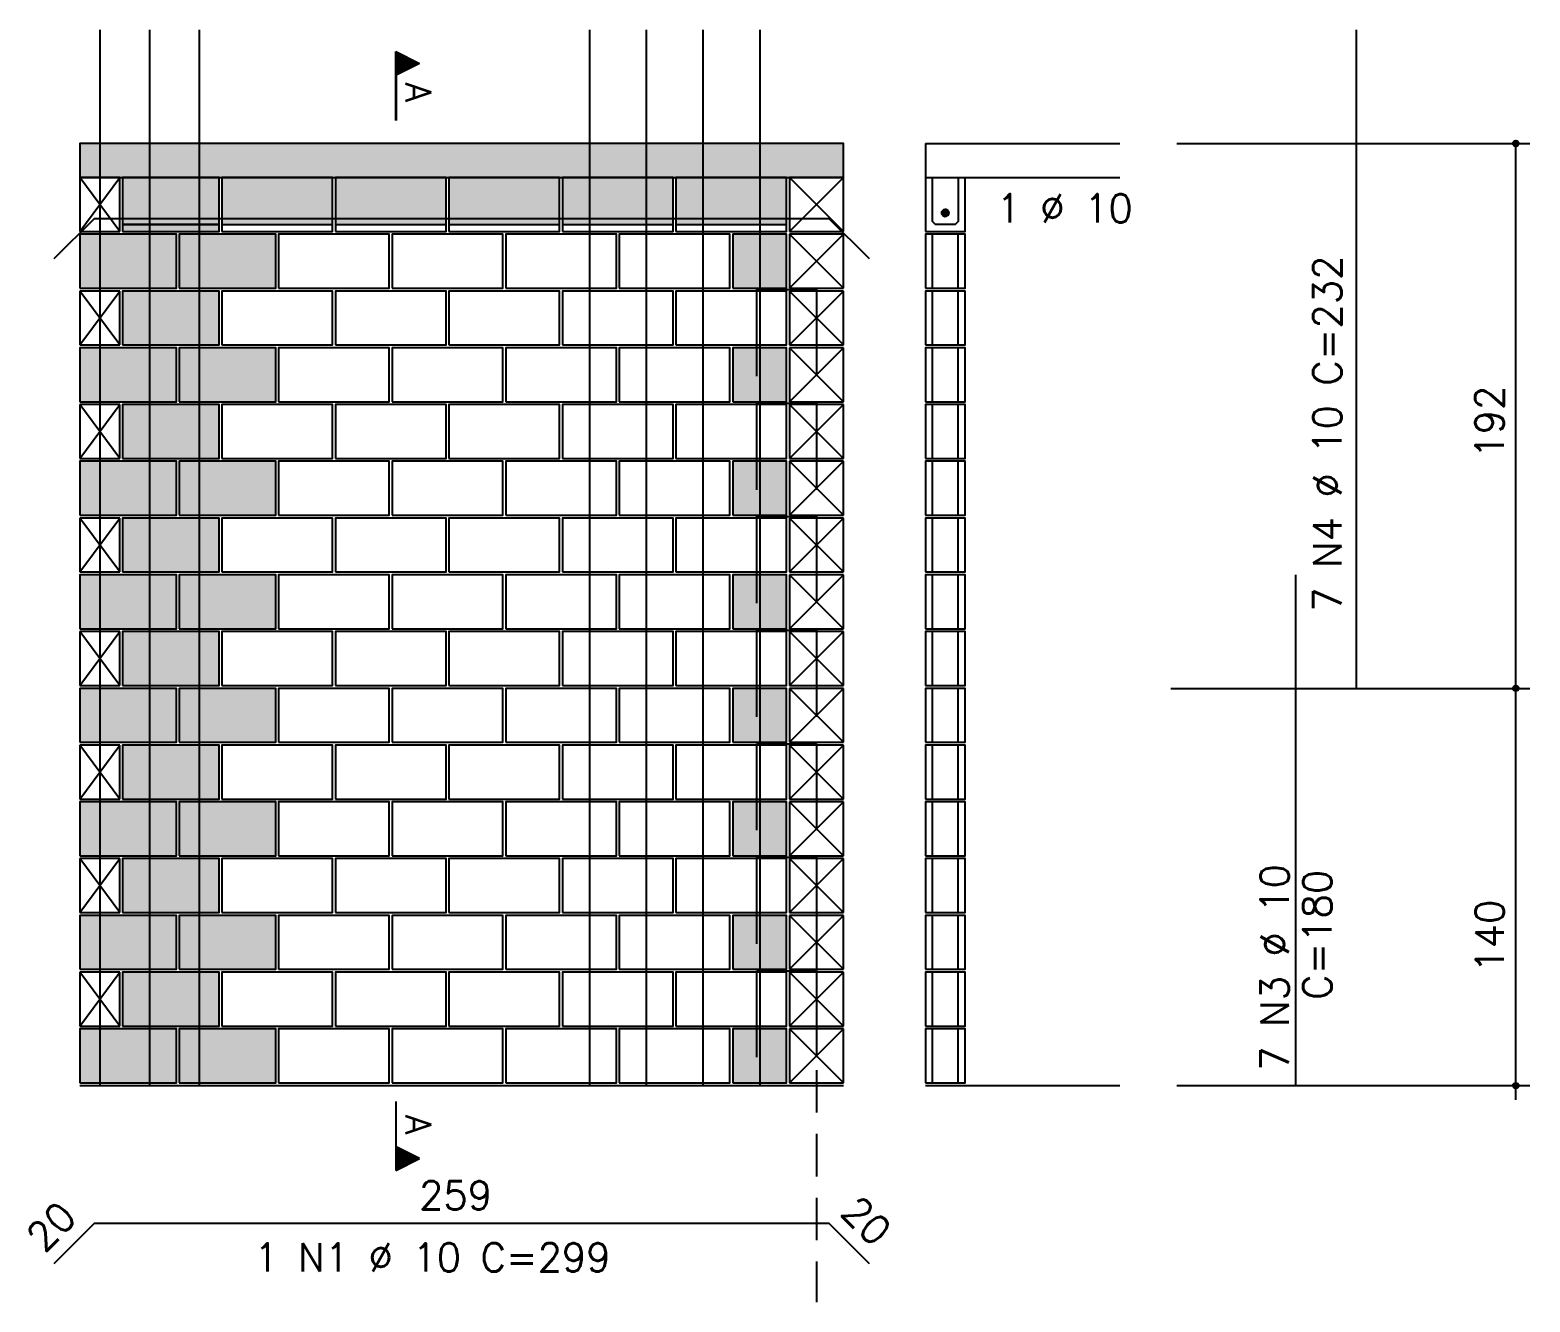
# Model space of a CAD drawing. Extents: x -1.9 to 86, y -1.6 to 60.9.
# Drawn here: x 18.4 to 28.97, y 25.13 to 34.1 of the extents above; entities that cross this region are included whole.
import ezdxf

# ---------------------------------------------------------------- set-up
doc = ezdxf.new("R2010")
doc.units = 0
doc.header["$MEASUREMENT"] = 0
doc.linetypes.add('ESTILO_TQS_0001', pattern=[0.45, 0.3, -0.15])
for name, color, linetype in [('PENA_01', 1, 'CONTINUOUS'), ('PENA_02', 2, 'CONTINUOUS'), ('PENA_03', 3, 'CONTINUOUS'), ('PENA_05', 5, 'CONTINUOUS'), ('PENA_09', 254, 'CONTINUOUS'), ('PENA_11', 252, 'CONTINUOUS'), ('PENA_21', 100, 'CONTINUOUS'), ('PENA_23', 50, 'CONTINUOUS')]:
    doc.layers.add(name, color=color, linetype=linetype)
doc.styles.get("Standard").update_dxf_attribs({"font": 'ROMANS.SHX'})

msp = doc.modelspace()

# ---------------------------------------------------------------- linework, layer by layer
at = {"layer": 'PENA_01', "linetype": 'Continuous'}
for p, q in [((19.0485, 32.727678), (19.7285, 32.727678)), ((19.7485, 32.727678), (20.5285, 32.727678)), ((20.5485, 32.727678), (21.3285, 32.727678)), ((21.3485, 32.727678), (22.1285, 32.727678)), ((22.1485, 32.727678), (22.9285, 32.727678)), ((22.9485, 32.727678), (23.7285, 32.727678))]:
    msp.add_line(p, q, dxfattribs=at)
at = {"layer": 'PENA_01', "linetype": 'ESTILO_TQS_0001'}
msp.add_line((23.9385, 27.667678), (23.9385, 25.132635), dxfattribs=at)
at = {"layer": 'PENA_02', "linetype": 'Continuous'}
for p, q in [((19.0285, 33.057678), (18.7485, 33.057678)), ((18.7485, 33.057678), (18.7485, 32.677678)), ((19.0285, 32.677678), (19.0285, 33.057678)), ((24.1285, 33.057678), (23.7485, 33.057678)), ((23.7485, 33.057678), (23.7485, 32.677678)), ((24.1285, 32.677678), (24.1285, 33.057678)), ((18.7485, 32.677678), (19.0285, 32.677678)), ((23.7485, 32.677678), (24.1285, 32.677678)), ((24.1285, 32.657678), (23.7485, 32.657678)), ((23.7485, 32.657678), (23.7485, 32.277678)), ((24.1285, 32.277678), (24.1285, 32.657678)), ((19.0285, 32.257678), (18.7485, 32.257678)), ((18.7485, 32.257678), (18.7485, 31.877678)), ((19.0285, 31.877678), (19.0285, 32.257678)), ((23.7485, 32.277678), (24.1285, 32.277678)), ((24.1285, 32.257678), (23.7485, 32.257678)), ((23.7485, 32.257678), (23.7485, 31.877678)), ((24.1285, 31.877678), (24.1285, 32.257678)), ((18.7485, 31.877678), (19.0285, 31.877678)), ((23.7485, 31.877678), (24.1285, 31.877678)), ((24.1285, 31.857678), (23.7485, 31.857678)), ((23.7485, 31.857678), (23.7485, 31.477678)), ((24.1285, 31.477678), (24.1285, 31.857678)), ((19.0285, 31.457678), (18.7485, 31.457678)), ((18.7485, 31.457678), (18.7485, 31.077678)), ((19.0285, 31.077678), (19.0285, 31.457678)), ((23.7485, 31.477678), (24.1285, 31.477678)), ((24.1285, 31.457678), (23.7485, 31.457678)), ((23.7485, 31.457678), (23.7485, 31.077678)), ((24.1285, 31.077678), (24.1285, 31.457678)), ((18.7485, 31.077678), (19.0285, 31.077678)), ((23.7485, 31.077678), (24.1285, 31.077678)), ((24.1285, 31.057678), (23.7485, 31.057678)), ((23.7485, 31.057678), (23.7485, 30.677678)), ((24.1285, 30.677678), (24.1285, 31.057678)), ((19.0285, 30.657678), (18.7485, 30.657678)), ((18.7485, 30.657678), (18.7485, 30.277678)), ((19.0285, 30.277678), (19.0285, 30.657678)), ((23.7485, 30.677678), (24.1285, 30.677678)), ((24.1285, 30.657678), (23.7485, 30.657678)), ((23.7485, 30.657678), (23.7485, 30.277678)), ((24.1285, 30.277678), (24.1285, 30.657678)), ((18.7485, 30.277678), (19.0285, 30.277678)), ((23.7485, 30.277678), (24.1285, 30.277678)), ((24.1285, 30.257678), (23.7485, 30.257678)), ((23.7485, 30.257678), (23.7485, 29.877678)), ((24.1285, 29.877678), (24.1285, 30.257678)), ((19.0285, 29.857678), (18.7485, 29.857678)), ((18.7485, 29.857678), (18.7485, 29.477678)), ((19.0285, 29.477678), (19.0285, 29.857678)), ((23.7485, 29.877678), (24.1285, 29.877678)), ((24.1285, 29.857678), (23.7485, 29.857678)), ((23.7485, 29.857678), (23.7485, 29.477678)), ((24.1285, 29.477678), (24.1285, 29.857678)), ((18.7485, 29.477678), (19.0285, 29.477678)), ((23.7485, 29.477678), (24.1285, 29.477678)), ((24.1285, 29.457678), (23.7485, 29.457678)), ((23.7485, 29.457678), (23.7485, 29.077678)), ((24.1285, 29.077678), (24.1285, 29.457678)), ((23.7485, 29.077678), (24.1285, 29.077678)), ((19.0285, 29.057678), (18.7485, 29.057678)), ((18.7485, 29.057678), (18.7485, 28.677678)), ((19.0285, 28.677678), (19.0285, 29.057678)), ((24.1285, 29.057678), (23.7485, 29.057678)), ((23.7485, 29.057678), (23.7485, 28.677678)), ((24.1285, 28.677678), (24.1285, 29.057678)), ((18.7485, 28.677678), (19.0285, 28.677678)), ((23.7485, 28.677678), (24.1285, 28.677678)), ((24.1285, 28.657678), (23.7485, 28.657678)), ((23.7485, 28.657678), (23.7485, 28.277678)), ((24.1285, 28.277678), (24.1285, 28.657678)), ((19.0285, 28.257678), (18.7485, 28.257678)), ((18.7485, 28.257678), (18.7485, 27.877678)), ((19.0285, 27.877678), (19.0285, 28.257678)), ((23.7485, 28.277678), (24.1285, 28.277678)), ((24.1285, 28.257678), (23.7485, 28.257678)), ((23.7485, 28.257678), (23.7485, 27.877678)), ((24.1285, 27.877678), (24.1285, 28.257678)), ((18.7485, 27.877678), (19.0285, 27.877678)), ((23.7485, 27.877678), (24.1285, 27.877678)), ((24.1285, 27.857678), (23.7485, 27.857678)), ((23.7485, 27.857678), (23.7485, 27.477678)), ((24.1285, 27.477678), (24.1285, 27.857678)), ((19.0285, 27.457678), (18.7485, 27.457678)), ((18.7485, 27.457678), (18.7485, 27.077678)), ((19.0285, 27.077678), (19.0285, 27.457678)), ((23.7485, 27.477678), (24.1285, 27.477678)), ((24.1285, 27.457678), (23.7485, 27.457678)), ((23.7485, 27.457678), (23.7485, 27.077678)), ((24.1285, 27.077678), (24.1285, 27.457678)), ((18.7485, 27.077678), (19.0285, 27.077678)), ((23.7485, 27.077678), (24.1285, 27.077678)), ((24.1285, 27.057678), (23.7485, 27.057678)), ((23.7485, 27.057678), (23.7485, 26.677678)), ((24.1285, 26.677678), (24.1285, 27.057678)), ((18.7485, 26.657678), (24.1285, 26.657678)), ((23.7485, 26.677678), (24.1285, 26.677678))]:
    msp.add_line(p, q, dxfattribs=at)
for points in [[(18.7485, 33.057678), (24.1285, 33.057678), (24.1285, 33.297678), (18.7485, 33.297678), (18.7485, 33.057678)], [(19.0485, 32.677678), (19.7285, 32.677678), (19.7285, 33.057678), (19.0485, 33.057678), (19.0485, 32.677678)], [(19.7485, 32.677678), (20.5285, 32.677678), (20.5285, 33.057678), (19.7485, 33.057678), (19.7485, 32.677678)], [(20.5485, 32.677678), (21.3285, 32.677678), (21.3285, 33.057678), (20.5485, 33.057678), (20.5485, 32.677678)], [(21.3485, 32.677678), (22.1285, 32.677678), (22.1285, 33.057678), (21.3485, 33.057678), (21.3485, 32.677678)], [(22.1485, 32.677678), (22.9285, 32.677678), (22.9285, 33.057678), (22.1485, 33.057678), (22.1485, 32.677678)], [(22.9485, 32.677678), (23.7285, 32.677678), (23.7285, 33.057678), (22.9485, 33.057678), (22.9485, 32.677678)], [(18.7485, 32.277678), (19.4285, 32.277678), (19.4285, 32.657678), (18.7485, 32.657678), (18.7485, 32.277678)], [(19.4485, 32.277678), (20.1285, 32.277678), (20.1285, 32.657678), (19.4485, 32.657678), (19.4485, 32.277678)], [(20.1485, 32.277678), (20.9285, 32.277678), (20.9285, 32.657678), (20.1485, 32.657678), (20.1485, 32.277678)], [(20.9485, 32.277678), (21.7285, 32.277678), (21.7285, 32.657678), (20.9485, 32.657678), (20.9485, 32.277678)], [(21.7485, 32.277678), (22.5285, 32.277678), (22.5285, 32.657678), (21.7485, 32.657678), (21.7485, 32.277678)], [(22.5485, 32.277678), (23.3285, 32.277678), (23.3285, 32.657678), (22.5485, 32.657678), (22.5485, 32.277678)], [(23.3485, 32.277678), (23.7285, 32.277678), (23.7285, 32.657678), (23.3485, 32.657678), (23.3485, 32.277678)], [(19.0485, 31.877678), (19.7285, 31.877678), (19.7285, 32.257678), (19.0485, 32.257678), (19.0485, 31.877678)], [(19.7485, 31.877678), (20.5285, 31.877678), (20.5285, 32.257678), (19.7485, 32.257678), (19.7485, 31.877678)], [(20.5485, 31.877678), (21.3285, 31.877678), (21.3285, 32.257678), (20.5485, 32.257678), (20.5485, 31.877678)], [(21.3485, 31.877678), (22.1285, 31.877678), (22.1285, 32.257678), (21.3485, 32.257678), (21.3485, 31.877678)], [(22.1485, 31.877678), (22.9285, 31.877678), (22.9285, 32.257678), (22.1485, 32.257678), (22.1485, 31.877678)], [(22.9485, 31.877678), (23.7285, 31.877678), (23.7285, 32.257678), (22.9485, 32.257678), (22.9485, 31.877678)], [(18.7485, 31.477678), (19.4285, 31.477678), (19.4285, 31.857678), (18.7485, 31.857678), (18.7485, 31.477678)], [(19.4485, 31.477678), (20.1285, 31.477678), (20.1285, 31.857678), (19.4485, 31.857678), (19.4485, 31.477678)], [(20.1485, 31.477678), (20.9285, 31.477678), (20.9285, 31.857678), (20.1485, 31.857678), (20.1485, 31.477678)], [(20.9485, 31.477678), (21.7285, 31.477678), (21.7285, 31.857678), (20.9485, 31.857678), (20.9485, 31.477678)], [(21.7485, 31.477678), (22.5285, 31.477678), (22.5285, 31.857678), (21.7485, 31.857678), (21.7485, 31.477678)], [(22.5485, 31.477678), (23.3285, 31.477678), (23.3285, 31.857678), (22.5485, 31.857678), (22.5485, 31.477678)], [(23.3485, 31.477678), (23.7285, 31.477678), (23.7285, 31.857678), (23.3485, 31.857678), (23.3485, 31.477678)], [(19.0485, 31.077678), (19.7285, 31.077678), (19.7285, 31.457678), (19.0485, 31.457678), (19.0485, 31.077678)], [(19.7485, 31.077678), (20.5285, 31.077678), (20.5285, 31.457678), (19.7485, 31.457678), (19.7485, 31.077678)], [(20.5485, 31.077678), (21.3285, 31.077678), (21.3285, 31.457678), (20.5485, 31.457678), (20.5485, 31.077678)], [(21.3485, 31.077678), (22.1285, 31.077678), (22.1285, 31.457678), (21.3485, 31.457678), (21.3485, 31.077678)], [(22.1485, 31.077678), (22.9285, 31.077678), (22.9285, 31.457678), (22.1485, 31.457678), (22.1485, 31.077678)], [(22.9485, 31.077678), (23.7285, 31.077678), (23.7285, 31.457678), (22.9485, 31.457678), (22.9485, 31.077678)], [(18.7485, 30.677678), (19.4285, 30.677678), (19.4285, 31.057678), (18.7485, 31.057678), (18.7485, 30.677678)], [(19.4485, 30.677678), (20.1285, 30.677678), (20.1285, 31.057678), (19.4485, 31.057678), (19.4485, 30.677678)], [(20.1485, 30.677678), (20.9285, 30.677678), (20.9285, 31.057678), (20.1485, 31.057678), (20.1485, 30.677678)], [(20.9485, 30.677678), (21.7285, 30.677678), (21.7285, 31.057678), (20.9485, 31.057678), (20.9485, 30.677678)], [(21.7485, 30.677678), (22.5285, 30.677678), (22.5285, 31.057678), (21.7485, 31.057678), (21.7485, 30.677678)], [(22.5485, 30.677678), (23.3285, 30.677678), (23.3285, 31.057678), (22.5485, 31.057678), (22.5485, 30.677678)], [(23.3485, 30.677678), (23.7285, 30.677678), (23.7285, 31.057678), (23.3485, 31.057678), (23.3485, 30.677678)], [(19.0485, 30.277678), (19.7285, 30.277678), (19.7285, 30.657678), (19.0485, 30.657678), (19.0485, 30.277678)], [(19.7485, 30.277678), (20.5285, 30.277678), (20.5285, 30.657678), (19.7485, 30.657678), (19.7485, 30.277678)], [(20.5485, 30.277678), (21.3285, 30.277678), (21.3285, 30.657678), (20.5485, 30.657678), (20.5485, 30.277678)], [(21.3485, 30.277678), (22.1285, 30.277678), (22.1285, 30.657678), (21.3485, 30.657678), (21.3485, 30.277678)], [(22.1485, 30.277678), (22.9285, 30.277678), (22.9285, 30.657678), (22.1485, 30.657678), (22.1485, 30.277678)], [(22.9485, 30.277678), (23.7285, 30.277678), (23.7285, 30.657678), (22.9485, 30.657678), (22.9485, 30.277678)], [(18.7485, 29.877678), (19.4285, 29.877678), (19.4285, 30.257678), (18.7485, 30.257678), (18.7485, 29.877678)], [(19.4485, 29.877678), (20.1285, 29.877678), (20.1285, 30.257678), (19.4485, 30.257678), (19.4485, 29.877678)], [(20.1485, 29.877678), (20.9285, 29.877678), (20.9285, 30.257678), (20.1485, 30.257678), (20.1485, 29.877678)], [(20.9485, 29.877678), (21.7285, 29.877678), (21.7285, 30.257678), (20.9485, 30.257678), (20.9485, 29.877678)], [(21.7485, 29.877678), (22.5285, 29.877678), (22.5285, 30.257678), (21.7485, 30.257678), (21.7485, 29.877678)], [(22.5485, 29.877678), (23.3285, 29.877678), (23.3285, 30.257678), (22.5485, 30.257678), (22.5485, 29.877678)], [(23.3485, 29.877678), (23.7285, 29.877678), (23.7285, 30.257678), (23.3485, 30.257678), (23.3485, 29.877678)], [(19.0485, 29.477678), (19.7285, 29.477678), (19.7285, 29.857678), (19.0485, 29.857678), (19.0485, 29.477678)], [(19.7485, 29.477678), (20.5285, 29.477678), (20.5285, 29.857678), (19.7485, 29.857678), (19.7485, 29.477678)], [(20.5485, 29.477678), (21.3285, 29.477678), (21.3285, 29.857678), (20.5485, 29.857678), (20.5485, 29.477678)], [(21.3485, 29.477678), (22.1285, 29.477678), (22.1285, 29.857678), (21.3485, 29.857678), (21.3485, 29.477678)], [(22.1485, 29.477678), (22.9285, 29.477678), (22.9285, 29.857678), (22.1485, 29.857678), (22.1485, 29.477678)], [(22.9485, 29.477678), (23.7285, 29.477678), (23.7285, 29.857678), (22.9485, 29.857678), (22.9485, 29.477678)], [(18.7485, 29.077678), (19.4285, 29.077678), (19.4285, 29.457678), (18.7485, 29.457678), (18.7485, 29.077678)], [(19.4485, 29.077678), (20.1285, 29.077678), (20.1285, 29.457678), (19.4485, 29.457678), (19.4485, 29.077678)], [(20.1485, 29.077678), (20.9285, 29.077678), (20.9285, 29.457678), (20.1485, 29.457678), (20.1485, 29.077678)], [(20.9485, 29.077678), (21.7285, 29.077678), (21.7285, 29.457678), (20.9485, 29.457678), (20.9485, 29.077678)], [(21.7485, 29.077678), (22.5285, 29.077678), (22.5285, 29.457678), (21.7485, 29.457678), (21.7485, 29.077678)], [(22.5485, 29.077678), (23.3285, 29.077678), (23.3285, 29.457678), (22.5485, 29.457678), (22.5485, 29.077678)], [(23.3485, 29.077678), (23.7285, 29.077678), (23.7285, 29.457678), (23.3485, 29.457678), (23.3485, 29.077678)], [(19.0485, 28.677678), (19.7285, 28.677678), (19.7285, 29.057678), (19.0485, 29.057678), (19.0485, 28.677678)], [(19.7485, 28.677678), (20.5285, 28.677678), (20.5285, 29.057678), (19.7485, 29.057678), (19.7485, 28.677678)], [(20.5485, 28.677678), (21.3285, 28.677678), (21.3285, 29.057678), (20.5485, 29.057678), (20.5485, 28.677678)], [(21.3485, 28.677678), (22.1285, 28.677678), (22.1285, 29.057678), (21.3485, 29.057678), (21.3485, 28.677678)], [(22.1485, 28.677678), (22.9285, 28.677678), (22.9285, 29.057678), (22.1485, 29.057678), (22.1485, 28.677678)], [(22.9485, 28.677678), (23.7285, 28.677678), (23.7285, 29.057678), (22.9485, 29.057678), (22.9485, 28.677678)], [(18.7485, 28.277678), (19.4285, 28.277678), (19.4285, 28.657678), (18.7485, 28.657678), (18.7485, 28.277678)], [(19.4485, 28.277678), (20.1285, 28.277678), (20.1285, 28.657678), (19.4485, 28.657678), (19.4485, 28.277678)], [(20.1485, 28.277678), (20.9285, 28.277678), (20.9285, 28.657678), (20.1485, 28.657678), (20.1485, 28.277678)], [(20.9485, 28.277678), (21.7285, 28.277678), (21.7285, 28.657678), (20.9485, 28.657678), (20.9485, 28.277678)], [(21.7485, 28.277678), (22.5285, 28.277678), (22.5285, 28.657678), (21.7485, 28.657678), (21.7485, 28.277678)], [(22.5485, 28.277678), (23.3285, 28.277678), (23.3285, 28.657678), (22.5485, 28.657678), (22.5485, 28.277678)], [(23.3485, 28.277678), (23.7285, 28.277678), (23.7285, 28.657678), (23.3485, 28.657678), (23.3485, 28.277678)], [(19.0485, 27.877678), (19.7285, 27.877678), (19.7285, 28.257678), (19.0485, 28.257678), (19.0485, 27.877678)], [(19.7485, 27.877678), (20.5285, 27.877678), (20.5285, 28.257678), (19.7485, 28.257678), (19.7485, 27.877678)], [(20.5485, 27.877678), (21.3285, 27.877678), (21.3285, 28.257678), (20.5485, 28.257678), (20.5485, 27.877678)], [(21.3485, 27.877678), (22.1285, 27.877678), (22.1285, 28.257678), (21.3485, 28.257678), (21.3485, 27.877678)], [(22.1485, 27.877678), (22.9285, 27.877678), (22.9285, 28.257678), (22.1485, 28.257678), (22.1485, 27.877678)], [(22.9485, 27.877678), (23.7285, 27.877678), (23.7285, 28.257678), (22.9485, 28.257678), (22.9485, 27.877678)], [(18.7485, 27.477678), (19.4285, 27.477678), (19.4285, 27.857678), (18.7485, 27.857678), (18.7485, 27.477678)], [(19.4485, 27.477678), (20.1285, 27.477678), (20.1285, 27.857678), (19.4485, 27.857678), (19.4485, 27.477678)], [(20.1485, 27.477678), (20.9285, 27.477678), (20.9285, 27.857678), (20.1485, 27.857678), (20.1485, 27.477678)], [(20.9485, 27.477678), (21.7285, 27.477678), (21.7285, 27.857678), (20.9485, 27.857678), (20.9485, 27.477678)], [(21.7485, 27.477678), (22.5285, 27.477678), (22.5285, 27.857678), (21.7485, 27.857678), (21.7485, 27.477678)], [(22.5485, 27.477678), (23.3285, 27.477678), (23.3285, 27.857678), (22.5485, 27.857678), (22.5485, 27.477678)], [(23.3485, 27.477678), (23.7285, 27.477678), (23.7285, 27.857678), (23.3485, 27.857678), (23.3485, 27.477678)], [(19.0485, 27.077678), (19.7285, 27.077678), (19.7285, 27.457678), (19.0485, 27.457678), (19.0485, 27.077678)], [(19.7485, 27.077678), (20.5285, 27.077678), (20.5285, 27.457678), (19.7485, 27.457678), (19.7485, 27.077678)], [(20.5485, 27.077678), (21.3285, 27.077678), (21.3285, 27.457678), (20.5485, 27.457678), (20.5485, 27.077678)], [(21.3485, 27.077678), (22.1285, 27.077678), (22.1285, 27.457678), (21.3485, 27.457678), (21.3485, 27.077678)], [(22.1485, 27.077678), (22.9285, 27.077678), (22.9285, 27.457678), (22.1485, 27.457678), (22.1485, 27.077678)], [(22.9485, 27.077678), (23.7285, 27.077678), (23.7285, 27.457678), (22.9485, 27.457678), (22.9485, 27.077678)], [(18.7485, 26.677678), (19.4285, 26.677678), (19.4285, 27.057678), (18.7485, 27.057678), (18.7485, 26.677678)], [(19.4485, 26.677678), (20.1285, 26.677678), (20.1285, 27.057678), (19.4485, 27.057678), (19.4485, 26.677678)], [(20.1485, 26.677678), (20.9285, 26.677678), (20.9285, 27.057678), (20.1485, 27.057678), (20.1485, 26.677678)], [(20.9485, 26.677678), (21.7285, 26.677678), (21.7285, 27.057678), (20.9485, 27.057678), (20.9485, 26.677678)], [(21.7485, 26.677678), (22.5285, 26.677678), (22.5285, 27.057678), (21.7485, 27.057678), (21.7485, 26.677678)], [(22.5485, 26.677678), (23.3285, 26.677678), (23.3285, 27.057678), (22.5485, 27.057678), (22.5485, 26.677678)], [(23.3485, 26.677678), (23.7285, 26.677678), (23.7285, 27.057678), (23.3485, 27.057678), (23.3485, 26.677678)]]:
    msp.add_lwpolyline(points, dxfattribs=at)
for centre, radius in [((28.866551, 33.297678), 0.02), ((28.866551, 33.297678), 0.01), ((28.866551, 29.457678), 0.02), ((28.866551, 29.457678), 0.01), ((28.866551, 26.657678), 0.02), ((28.866551, 26.657678), 0.01)]:
    msp.add_circle(centre, radius, dxfattribs=at)
at = {"layer": 'PENA_03', "linetype": 'Continuous'}
for p, q in [((20.975454, 33.459), (20.975454, 33.945382)), ((20.975454, 33.945382), (21.141387, 33.862416)), ((20.976149, 33.944254), (21.139826, 33.862416)), ((20.97615, 33.944254), (20.97615, 33.780577)), ((20.988218, 33.939), (20.988218, 33.785831)), ((21.000982, 33.932618), (21.000982, 33.792213)), ((21.141387, 33.862416), (20.976149, 33.779797)), ((21.139826, 33.862416), (20.97615, 33.780577)), ((21.013746, 33.926236), (21.013746, 33.798595)), ((21.02651, 33.919854), (21.02651, 33.804977)), ((21.039274, 33.913472), (21.039274, 33.811359)), ((21.052038, 33.90709), (21.052038, 33.817741)), ((21.064802, 33.900708), (21.064802, 33.824123)), ((21.077566, 33.894326), (21.077566, 33.830505)), ((21.09033, 33.887944), (21.09033, 33.836887)), ((21.103094, 33.881562), (21.103094, 33.843269)), ((21.115859, 33.87518), (21.115859, 33.849651)), ((21.128623, 33.868798), (21.128623, 33.856034)), ((20.97615, 33.779797), (20.97615, 33.459)), ((24.706556, 33.297678), (24.706556, 32.677678)), ((24.706556, 33.297678), (26.077235, 33.297678)), ((26.477235, 33.297678), (28.966551, 33.297678)), ((28.866551, 26.557145), (28.866551, 33.297678)), ((18.7485, 32.677678), (19.0285, 33.057678)), ((19.0285, 32.677678), (18.7485, 33.057678)), ((23.7485, 32.677678), (24.1285, 33.057678)), ((24.1285, 32.677678), (23.7485, 33.057678)), ((24.706556, 33.057678), (26.077235, 33.057678)), ((23.7485, 32.277678), (24.1285, 32.657678)), ((24.1285, 32.277678), (23.7485, 32.657678)), ((24.756556, 32.277678), (24.756556, 32.657678)), ((24.936556, 32.277678), (24.936556, 32.657678)), ((18.7485, 31.877678), (19.0285, 32.257678)), ((19.0285, 31.877678), (18.7485, 32.257678)), ((23.7485, 31.877678), (24.1285, 32.257678)), ((24.1285, 31.877678), (23.7485, 32.257678)), ((24.756556, 31.877678), (24.756556, 32.257678)), ((24.936556, 31.877678), (24.936556, 32.257678)), ((23.7485, 31.477678), (24.1285, 31.857678)), ((24.1285, 31.477678), (23.7485, 31.857678)), ((24.756556, 31.477678), (24.756556, 31.857678)), ((24.936556, 31.477678), (24.936556, 31.857678)), ((18.7485, 31.077678), (19.0285, 31.457678)), ((19.0285, 31.077678), (18.7485, 31.457678)), ((23.7485, 31.077678), (24.1285, 31.457678)), ((24.1285, 31.077678), (23.7485, 31.457678)), ((24.756556, 31.077678), (24.756556, 31.457678)), ((24.936556, 31.077678), (24.936556, 31.457678)), ((23.7485, 30.677678), (24.1285, 31.057678)), ((24.1285, 30.677678), (23.7485, 31.057678)), ((24.756556, 30.677678), (24.756556, 31.057678)), ((24.936556, 30.677678), (24.936556, 31.057678)), ((18.7485, 30.277678), (19.0285, 30.657678)), ((19.0285, 30.277678), (18.7485, 30.657678)), ((23.7485, 30.277678), (24.1285, 30.657678)), ((24.1285, 30.277678), (23.7485, 30.657678)), ((24.756556, 30.277678), (24.756556, 30.657678)), ((24.936556, 30.277678), (24.936556, 30.657678)), ((23.7485, 29.877678), (24.1285, 30.257678)), ((24.1285, 29.877678), (23.7485, 30.257678)), ((24.756556, 29.877678), (24.756556, 30.257678)), ((24.936556, 29.877678), (24.936556, 30.257678)), ((18.7485, 29.477678), (19.0285, 29.857678)), ((19.0285, 29.477678), (18.7485, 29.857678)), ((23.7485, 29.477678), (24.1285, 29.857678)), ((24.1285, 29.477678), (23.7485, 29.857678)), ((24.756556, 29.477678), (24.756556, 29.857678)), ((24.936556, 29.477678), (24.936556, 29.857678)), ((23.7485, 29.077678), (24.1285, 29.457678)), ((24.1285, 29.077678), (23.7485, 29.457678)), ((24.756556, 29.077678), (24.756556, 29.457678)), ((24.936556, 29.077678), (24.936556, 29.457678)), ((26.435304, 29.457678), (28.966551, 29.457678)), ((18.7485, 28.677678), (19.0285, 29.057678)), ((19.0285, 28.677678), (18.7485, 29.057678)), ((23.7485, 28.677678), (24.1285, 29.057678)), ((24.1285, 28.677678), (23.7485, 29.057678)), ((24.756556, 28.677678), (24.756556, 29.057678)), ((24.936556, 28.677678), (24.936556, 29.057678)), ((23.7485, 28.277678), (24.1285, 28.657678)), ((24.1285, 28.277678), (23.7485, 28.657678)), ((24.756556, 28.277678), (24.756556, 28.657678)), ((24.936556, 28.277678), (24.936556, 28.657678)), ((18.7485, 27.877678), (19.0285, 28.257678)), ((19.0285, 27.877678), (18.7485, 28.257678)), ((23.7485, 27.877678), (24.1285, 28.257678)), ((24.1285, 27.877678), (23.7485, 28.257678)), ((24.756556, 27.877678), (24.756556, 28.257678)), ((24.936556, 27.877678), (24.936556, 28.257678)), ((23.7485, 27.477678), (24.1285, 27.857678)), ((24.1285, 27.477678), (23.7485, 27.857678)), ((24.756556, 27.477678), (24.756556, 27.857678)), ((24.936556, 27.477678), (24.936556, 27.857678)), ((18.7485, 27.077678), (19.0285, 27.457678)), ((19.0285, 27.077678), (18.7485, 27.457678)), ((23.7485, 27.077678), (24.1285, 27.457678)), ((24.1285, 27.077678), (23.7485, 27.457678)), ((24.756556, 27.077678), (24.756556, 27.457678)), ((24.936556, 27.077678), (24.936556, 27.457678)), ((23.7485, 26.677678), (24.1285, 27.057678)), ((24.1285, 26.677678), (23.7485, 27.057678)), ((24.756556, 26.677678), (24.756556, 27.057678)), ((24.936556, 26.677678), (24.936556, 27.057678)), ((24.706556, 26.657678), (26.077235, 26.657678)), ((26.477235, 26.657678), (28.966551, 26.657678)), ((20.975454, 26.546828), (20.975454, 26.060446)), ((20.97615, 26.226031), (20.97615, 26.546828)), ((21.141387, 26.143412), (20.976149, 26.226031)), ((20.97615, 26.061574), (20.97615, 26.225251)), ((21.139826, 26.143412), (20.97615, 26.225251)), ((20.988218, 26.066828), (20.988218, 26.219997)), ((21.000982, 26.07321), (21.000982, 26.213615)), ((20.975454, 26.060446), (21.141387, 26.143412)), ((20.976149, 26.061574), (21.139826, 26.143412)), ((21.013746, 26.079592), (21.013746, 26.207233)), ((21.02651, 26.085974), (21.02651, 26.200851)), ((21.039274, 26.092356), (21.039274, 26.194469)), ((21.052038, 26.098738), (21.052038, 26.188087)), ((21.064802, 26.10512), (21.064802, 26.181705)), ((21.077566, 26.111502), (21.077566, 26.175323)), ((21.09033, 26.117884), (21.09033, 26.168941)), ((21.103094, 26.124266), (21.103094, 26.162559)), ((21.115859, 26.130648), (21.115859, 26.156177)), ((21.128623, 26.13703), (21.128623, 26.149794))]:
    msp.add_line(p, q, dxfattribs=at)
for points in [[(24.706556, 32.677678), (24.986556, 32.677678), (24.986556, 33.057678)], [(24.936556, 33.057678), (24.936556, 32.747678), (24.916556, 32.727678), (24.776556, 32.727678), (24.756556, 32.747678), (24.756556, 33.057678)], [(24.871105, 32.808668), (24.868943, 32.818836), (24.862833, 32.827247), (24.85383, 32.832444), (24.843492, 32.833531), (24.833605, 32.830319), (24.825879, 32.823363), (24.821651, 32.813866), (24.821651, 32.80347), (24.825879, 32.793973), (24.833605, 32.787017), (24.843492, 32.783805), (24.85383, 32.784892), (24.862833, 32.790089), (24.868943, 32.7985), (24.871105, 32.808668)], [(24.706556, 32.277678), (24.986556, 32.277678), (24.986556, 32.657678), (24.706556, 32.657678), (24.706556, 32.277678)], [(24.706556, 31.877678), (24.986556, 31.877678), (24.986556, 32.257678), (24.706556, 32.257678), (24.706556, 31.877678)], [(24.706556, 31.477678), (24.986556, 31.477678), (24.986556, 31.857678), (24.706556, 31.857678), (24.706556, 31.477678)], [(24.706556, 31.077678), (24.986556, 31.077678), (24.986556, 31.457678), (24.706556, 31.457678), (24.706556, 31.077678)], [(24.706556, 30.677678), (24.986556, 30.677678), (24.986556, 31.057678), (24.706556, 31.057678), (24.706556, 30.677678)], [(24.706556, 30.277678), (24.986556, 30.277678), (24.986556, 30.657678), (24.706556, 30.657678), (24.706556, 30.277678)], [(24.706556, 29.877678), (24.986556, 29.877678), (24.986556, 30.257678), (24.706556, 30.257678), (24.706556, 29.877678)], [(24.706556, 29.477678), (24.986556, 29.477678), (24.986556, 29.857678), (24.706556, 29.857678), (24.706556, 29.477678)], [(24.706556, 29.077678), (24.986556, 29.077678), (24.986556, 29.457678), (24.706556, 29.457678), (24.706556, 29.077678)], [(24.706556, 28.677678), (24.986556, 28.677678), (24.986556, 29.057678), (24.706556, 29.057678), (24.706556, 28.677678)], [(24.706556, 28.277678), (24.986556, 28.277678), (24.986556, 28.657678), (24.706556, 28.657678), (24.706556, 28.277678)], [(24.706556, 27.877678), (24.986556, 27.877678), (24.986556, 28.257678), (24.706556, 28.257678), (24.706556, 27.877678)], [(24.706556, 27.477678), (24.986556, 27.477678), (24.986556, 27.857678), (24.706556, 27.857678), (24.706556, 27.477678)], [(24.706556, 27.077678), (24.986556, 27.077678), (24.986556, 27.457678), (24.706556, 27.457678), (24.706556, 27.077678)], [(24.706556, 26.677678), (24.986556, 26.677678), (24.986556, 27.057678), (24.706556, 27.057678), (24.706556, 26.677678)]]:
    msp.add_lwpolyline(points, dxfattribs=at)
msp.add_circle((24.846105, 32.808668), 0.025, dxfattribs=at)
for points in [[(24.871105, 32.808668), (24.825879, 32.823363), (24.821651, 32.813866)], [(24.871105, 32.808668), (24.821651, 32.813866), (24.821651, 32.80347)], [(24.871105, 32.808668), (24.821651, 32.80347), (24.825879, 32.793973)], [(24.871105, 32.808668), (24.833605, 32.830319), (24.822612, 32.817218)], [(24.871105, 32.808668), (24.822612, 32.817218), (24.822612, 32.800117)], [(24.871105, 32.808668), (24.822612, 32.800117), (24.833605, 32.787017)], [(24.871105, 32.808668), (24.833605, 32.830319), (24.825879, 32.823363)], [(24.871105, 32.808668), (24.825879, 32.793973), (24.833605, 32.787017)], [(24.871105, 32.808668), (24.843492, 32.833531), (24.833605, 32.830319)], [(24.871105, 32.808668), (24.850446, 32.833288), (24.833605, 32.830319)], [(24.871105, 32.808668), (24.833605, 32.787017), (24.850446, 32.784048)], [(24.871105, 32.808668), (24.833605, 32.787017), (24.843492, 32.783805)], [(24.871105, 32.808668), (24.85383, 32.832444), (24.843492, 32.833531)], [(24.871105, 32.808668), (24.843492, 32.783805), (24.85383, 32.784892)], [(24.871105, 32.808668), (24.865256, 32.824738), (24.850446, 32.833288)], [(24.871105, 32.808668), (24.850446, 32.784048), (24.865256, 32.792598)], [(24.871105, 32.808668), (24.862833, 32.827247), (24.85383, 32.832444)], [(24.871105, 32.808668), (24.85383, 32.784892), (24.862833, 32.790089)], [(24.871105, 32.808668), (24.868943, 32.818836), (24.862833, 32.827247)], [(24.871105, 32.808668), (24.862833, 32.790089), (24.868943, 32.7985)], [(24.871105, 32.808668), (24.865256, 32.792598), (24.871105, 32.808668)], [(24.871105, 32.808668), (24.868943, 32.7985), (24.871105, 32.808668)]]:
    msp.add_solid(points, dxfattribs=at)
at = {"layer": 'PENA_05', "linetype": 'Continuous'}
for p, q in [((27.742801, 29.457678), (27.742801, 34.097678)), ((18.8485, 32.767678), (18.565657, 32.484835)), ((24.0285, 32.767678), (18.8485, 32.767678)), ((24.311343, 32.484835), (24.0285, 32.767678)), ((23.5185, 31.657678), (23.5185, 32.267678)), ((23.5185, 32.267678), (23.9385, 32.267678)), ((23.9385, 32.267678), (23.9385, 31.657678)), ((23.5185, 30.857678), (23.5185, 31.467678)), ((23.5185, 31.467678), (23.9385, 31.467678)), ((23.9385, 31.467678), (23.9385, 30.857678)), ((23.5185, 30.057678), (23.5185, 30.667678)), ((23.5185, 30.667678), (23.9385, 30.667678)), ((23.9385, 30.667678), (23.9385, 30.057678)), ((27.316877, 26.657678), (27.316877, 30.257678)), ((23.5185, 29.257678), (23.5185, 29.867678)), ((23.5185, 29.867678), (23.9385, 29.867678)), ((23.9385, 29.867678), (23.9385, 29.257678)), ((23.5185, 28.457678), (23.5185, 29.067678)), ((23.5185, 29.067678), (23.9385, 29.067678)), ((23.9385, 29.067678), (23.9385, 28.457678)), ((23.5185, 27.657678), (23.5185, 28.267678)), ((23.5185, 28.267678), (23.9385, 28.267678)), ((23.9385, 28.267678), (23.9385, 27.657678)), ((23.5185, 26.857678), (23.5185, 27.467678)), ((23.5185, 27.467678), (23.9385, 27.467678)), ((23.9385, 27.467678), (23.9385, 26.857678)), ((18.8485, 25.68537), (18.565657, 25.402527)), ((24.0285, 25.68537), (18.8485, 25.68537)), ((24.311343, 25.402527), (24.0285, 25.68537))]:
    msp.add_line(p, q, dxfattribs=at)
for points in [[(18.8885, 34.097678), (18.8885, 26.657678)], [(19.2385, 34.097678), (19.2385, 26.657678)], [(19.5885, 34.097678), (19.5885, 26.657678)], [(22.3385, 34.097678), (22.3385, 26.657678)], [(22.7385, 34.097678), (22.7385, 26.657678)], [(23.1385, 34.097678), (23.1385, 26.657678)], [(23.5385, 34.097678), (23.5385, 26.657678)]]:
    msp.add_lwpolyline(points, dxfattribs=at)
at = {"layer": 'PENA_09', "linetype": 'Continuous'}
for points in [[(19.0485, 32.727678), (19.7285, 32.727678), (19.7285, 33.057678), (19.0485, 33.057678), (19.0485, 32.727678)], [(19.7485, 32.727678), (20.5285, 32.727678), (20.5285, 33.057678), (19.7485, 33.057678), (19.7485, 32.727678)], [(20.5485, 32.727678), (21.3285, 32.727678), (21.3285, 33.057678), (20.5485, 33.057678), (20.5485, 32.727678)], [(21.3485, 32.727678), (22.1285, 32.727678), (22.1285, 33.057678), (21.3485, 33.057678), (21.3485, 32.727678)], [(22.1485, 32.727678), (22.9285, 32.727678), (22.9285, 33.057678), (22.1485, 33.057678), (22.1485, 32.727678)], [(22.9485, 32.727678), (23.7285, 32.727678), (23.7285, 33.057678), (22.9485, 33.057678), (22.9485, 32.727678)]]:
    msp.add_lwpolyline(points, dxfattribs=at)
for points in [[(19.0485, 32.727678), (19.7285, 32.727678), (19.7285, 33.057678)], [(19.0485, 32.727678), (19.7285, 33.057678), (19.0485, 33.057678)], [(19.0485, 32.727678), (19.0485, 33.057678), (19.0485, 32.727678)], [(19.7485, 32.727678), (20.5285, 32.727678), (20.5285, 33.057678)], [(19.7485, 32.727678), (20.5285, 33.057678), (19.7485, 33.057678)], [(19.7485, 32.727678), (19.7485, 33.057678), (19.7485, 32.727678)], [(20.5485, 32.727678), (21.3285, 32.727678), (21.3285, 33.057678)], [(20.5485, 32.727678), (21.3285, 33.057678), (20.5485, 33.057678)], [(20.5485, 32.727678), (20.5485, 33.057678), (20.5485, 32.727678)], [(21.3485, 32.727678), (22.1285, 32.727678), (22.1285, 33.057678)], [(21.3485, 32.727678), (22.1285, 33.057678), (21.3485, 33.057678)], [(21.3485, 32.727678), (21.3485, 33.057678), (21.3485, 32.727678)], [(22.1485, 32.727678), (22.9285, 32.727678), (22.9285, 33.057678)], [(22.1485, 32.727678), (22.9285, 33.057678), (22.1485, 33.057678)], [(22.1485, 32.727678), (22.1485, 33.057678), (22.1485, 32.727678)], [(22.9485, 32.727678), (23.7285, 32.727678), (23.7285, 33.057678)], [(22.9485, 32.727678), (23.7285, 33.057678), (22.9485, 33.057678)], [(22.9485, 32.727678), (22.9485, 33.057678), (22.9485, 32.727678)]]:
    msp.add_solid(points, dxfattribs=at)
at = {"layer": 'PENA_11', "linetype": 'Continuous'}
for points in [[(18.7485, 33.057678), (24.1285, 33.057678), (24.1285, 33.297678)], [(18.7485, 33.057678), (24.1285, 33.297678), (18.7485, 33.297678)], [(18.7485, 33.057678), (18.7485, 33.297678), (18.7485, 33.057678)]]:
    msp.add_solid(points, dxfattribs=at)
at = {"layer": 'PENA_21', "linetype": 'Continuous'}
for points in [[(19.0485, 32.677678), (19.7285, 32.677678), (19.7285, 32.727678), (19.0485, 32.727678), (19.0485, 32.677678)], [(18.7485, 32.277678), (19.4285, 32.277678), (19.4285, 32.657678), (18.7485, 32.657678), (18.7485, 32.277678)], [(19.4485, 32.277678), (20.1285, 32.277678), (20.1285, 32.657678), (19.4485, 32.657678), (19.4485, 32.277678)], [(19.0485, 31.877678), (19.7285, 31.877678), (19.7285, 32.257678), (19.0485, 32.257678), (19.0485, 31.877678)], [(18.7485, 31.477678), (19.4285, 31.477678), (19.4285, 31.857678), (18.7485, 31.857678), (18.7485, 31.477678)], [(19.4485, 31.477678), (20.1285, 31.477678), (20.1285, 31.857678), (19.4485, 31.857678), (19.4485, 31.477678)], [(19.0485, 31.077678), (19.7285, 31.077678), (19.7285, 31.457678), (19.0485, 31.457678), (19.0485, 31.077678)], [(18.7485, 30.677678), (19.4285, 30.677678), (19.4285, 31.057678), (18.7485, 31.057678), (18.7485, 30.677678)], [(19.4485, 30.677678), (20.1285, 30.677678), (20.1285, 31.057678), (19.4485, 31.057678), (19.4485, 30.677678)], [(19.0485, 30.277678), (19.7285, 30.277678), (19.7285, 30.657678), (19.0485, 30.657678), (19.0485, 30.277678)], [(18.7485, 29.877678), (19.4285, 29.877678), (19.4285, 30.257678), (18.7485, 30.257678), (18.7485, 29.877678)], [(19.4485, 29.877678), (20.1285, 29.877678), (20.1285, 30.257678), (19.4485, 30.257678), (19.4485, 29.877678)], [(19.0485, 29.477678), (19.7285, 29.477678), (19.7285, 29.857678), (19.0485, 29.857678), (19.0485, 29.477678)], [(18.7485, 29.077678), (19.4285, 29.077678), (19.4285, 29.457678), (18.7485, 29.457678), (18.7485, 29.077678)], [(19.4485, 29.077678), (20.1285, 29.077678), (20.1285, 29.457678), (19.4485, 29.457678), (19.4485, 29.077678)], [(19.0485, 28.677678), (19.7285, 28.677678), (19.7285, 29.057678), (19.0485, 29.057678), (19.0485, 28.677678)], [(18.7485, 28.277678), (19.4285, 28.277678), (19.4285, 28.657678), (18.7485, 28.657678), (18.7485, 28.277678)], [(19.4485, 28.277678), (20.1285, 28.277678), (20.1285, 28.657678), (19.4485, 28.657678), (19.4485, 28.277678)], [(19.0485, 27.877678), (19.7285, 27.877678), (19.7285, 28.257678), (19.0485, 28.257678), (19.0485, 27.877678)], [(18.7485, 27.477678), (19.4285, 27.477678), (19.4285, 27.857678), (18.7485, 27.857678), (18.7485, 27.477678)], [(19.4485, 27.477678), (20.1285, 27.477678), (20.1285, 27.857678), (19.4485, 27.857678), (19.4485, 27.477678)], [(19.0485, 27.077678), (19.7285, 27.077678), (19.7285, 27.457678), (19.0485, 27.457678), (19.0485, 27.077678)], [(18.7485, 26.677678), (19.4285, 26.677678), (19.4285, 27.057678), (18.7485, 27.057678), (18.7485, 26.677678)], [(19.4485, 26.677678), (20.1285, 26.677678), (20.1285, 27.057678), (19.4485, 27.057678), (19.4485, 26.677678)]]:
    msp.add_lwpolyline(points, dxfattribs=at)
for points in [[(19.0485, 32.677678), (19.7285, 32.677678), (19.7285, 32.727678)], [(19.0485, 32.677678), (19.7285, 32.727678), (19.0485, 32.727678)], [(19.0485, 32.677678), (19.0485, 32.727678), (19.0485, 32.677678)], [(18.7485, 32.277678), (19.4285, 32.277678), (19.4285, 32.657678)], [(18.7485, 32.277678), (19.4285, 32.657678), (18.7485, 32.657678)], [(18.7485, 32.277678), (18.7485, 32.657678), (18.7485, 32.277678)], [(19.4485, 32.277678), (20.1285, 32.277678), (20.1285, 32.657678)], [(19.4485, 32.277678), (20.1285, 32.657678), (19.4485, 32.657678)], [(19.4485, 32.277678), (19.4485, 32.657678), (19.4485, 32.277678)], [(19.0485, 31.877678), (19.7285, 31.877678), (19.7285, 32.257678)], [(19.0485, 31.877678), (19.7285, 32.257678), (19.0485, 32.257678)], [(19.0485, 31.877678), (19.0485, 32.257678), (19.0485, 31.877678)], [(18.7485, 31.477678), (19.4285, 31.477678), (19.4285, 31.857678)], [(18.7485, 31.477678), (19.4285, 31.857678), (18.7485, 31.857678)], [(18.7485, 31.477678), (18.7485, 31.857678), (18.7485, 31.477678)], [(19.4485, 31.477678), (20.1285, 31.477678), (20.1285, 31.857678)], [(19.4485, 31.477678), (20.1285, 31.857678), (19.4485, 31.857678)], [(19.4485, 31.477678), (19.4485, 31.857678), (19.4485, 31.477678)], [(19.0485, 31.077678), (19.7285, 31.077678), (19.7285, 31.457678)], [(19.0485, 31.077678), (19.7285, 31.457678), (19.0485, 31.457678)], [(19.0485, 31.077678), (19.0485, 31.457678), (19.0485, 31.077678)], [(18.7485, 30.677678), (19.4285, 30.677678), (19.4285, 31.057678)], [(18.7485, 30.677678), (19.4285, 31.057678), (18.7485, 31.057678)], [(18.7485, 30.677678), (18.7485, 31.057678), (18.7485, 30.677678)], [(19.4485, 30.677678), (20.1285, 30.677678), (20.1285, 31.057678)], [(19.4485, 30.677678), (20.1285, 31.057678), (19.4485, 31.057678)], [(19.4485, 30.677678), (19.4485, 31.057678), (19.4485, 30.677678)], [(19.0485, 30.277678), (19.7285, 30.277678), (19.7285, 30.657678)], [(19.0485, 30.277678), (19.7285, 30.657678), (19.0485, 30.657678)], [(19.0485, 30.277678), (19.0485, 30.657678), (19.0485, 30.277678)], [(18.7485, 29.877678), (19.4285, 29.877678), (19.4285, 30.257678)], [(18.7485, 29.877678), (19.4285, 30.257678), (18.7485, 30.257678)], [(18.7485, 29.877678), (18.7485, 30.257678), (18.7485, 29.877678)], [(19.4485, 29.877678), (20.1285, 29.877678), (20.1285, 30.257678)], [(19.4485, 29.877678), (20.1285, 30.257678), (19.4485, 30.257678)], [(19.4485, 29.877678), (19.4485, 30.257678), (19.4485, 29.877678)], [(19.0485, 29.477678), (19.7285, 29.477678), (19.7285, 29.857678)], [(19.0485, 29.477678), (19.7285, 29.857678), (19.0485, 29.857678)], [(19.0485, 29.477678), (19.0485, 29.857678), (19.0485, 29.477678)], [(18.7485, 29.077678), (19.4285, 29.077678), (19.4285, 29.457678)], [(18.7485, 29.077678), (19.4285, 29.457678), (18.7485, 29.457678)], [(18.7485, 29.077678), (18.7485, 29.457678), (18.7485, 29.077678)], [(19.4485, 29.077678), (20.1285, 29.077678), (20.1285, 29.457678)], [(19.4485, 29.077678), (20.1285, 29.457678), (19.4485, 29.457678)], [(19.4485, 29.077678), (19.4485, 29.457678), (19.4485, 29.077678)], [(19.0485, 28.677678), (19.7285, 28.677678), (19.7285, 29.057678)], [(19.0485, 28.677678), (19.7285, 29.057678), (19.0485, 29.057678)], [(19.0485, 28.677678), (19.0485, 29.057678), (19.0485, 28.677678)], [(18.7485, 28.277678), (19.4285, 28.277678), (19.4285, 28.657678)], [(18.7485, 28.277678), (19.4285, 28.657678), (18.7485, 28.657678)], [(18.7485, 28.277678), (18.7485, 28.657678), (18.7485, 28.277678)], [(19.4485, 28.277678), (20.1285, 28.277678), (20.1285, 28.657678)], [(19.4485, 28.277678), (20.1285, 28.657678), (19.4485, 28.657678)], [(19.4485, 28.277678), (19.4485, 28.657678), (19.4485, 28.277678)], [(19.0485, 27.877678), (19.7285, 27.877678), (19.7285, 28.257678)], [(19.0485, 27.877678), (19.7285, 28.257678), (19.0485, 28.257678)], [(19.0485, 27.877678), (19.0485, 28.257678), (19.0485, 27.877678)], [(18.7485, 27.477678), (19.4285, 27.477678), (19.4285, 27.857678)], [(18.7485, 27.477678), (19.4285, 27.857678), (18.7485, 27.857678)], [(18.7485, 27.477678), (18.7485, 27.857678), (18.7485, 27.477678)], [(19.4485, 27.477678), (20.1285, 27.477678), (20.1285, 27.857678)], [(19.4485, 27.477678), (20.1285, 27.857678), (19.4485, 27.857678)], [(19.4485, 27.477678), (19.4485, 27.857678), (19.4485, 27.477678)], [(19.0485, 27.077678), (19.7285, 27.077678), (19.7285, 27.457678)], [(19.0485, 27.077678), (19.7285, 27.457678), (19.0485, 27.457678)], [(19.0485, 27.077678), (19.0485, 27.457678), (19.0485, 27.077678)], [(18.7485, 26.677678), (19.4285, 26.677678), (19.4285, 27.057678)], [(18.7485, 26.677678), (19.4285, 27.057678), (18.7485, 27.057678)], [(18.7485, 26.677678), (18.7485, 27.057678), (18.7485, 26.677678)], [(19.4485, 26.677678), (20.1285, 26.677678), (20.1285, 27.057678)], [(19.4485, 26.677678), (20.1285, 27.057678), (19.4485, 27.057678)], [(19.4485, 26.677678), (19.4485, 27.057678), (19.4485, 26.677678)]]:
    msp.add_solid(points, dxfattribs=at)
at = {"layer": 'PENA_23', "linetype": 'Continuous'}
for points in [[(23.3485, 32.277678), (23.7285, 32.277678), (23.7285, 32.657678), (23.3485, 32.657678), (23.3485, 32.277678)], [(23.3485, 31.477678), (23.7285, 31.477678), (23.7285, 31.857678), (23.3485, 31.857678), (23.3485, 31.477678)], [(23.3485, 30.677678), (23.7285, 30.677678), (23.7285, 31.057678), (23.3485, 31.057678), (23.3485, 30.677678)], [(23.3485, 29.877678), (23.7285, 29.877678), (23.7285, 30.257678), (23.3485, 30.257678), (23.3485, 29.877678)], [(23.3485, 29.077678), (23.7285, 29.077678), (23.7285, 29.457678), (23.3485, 29.457678), (23.3485, 29.077678)], [(23.3485, 28.277678), (23.7285, 28.277678), (23.7285, 28.657678), (23.3485, 28.657678), (23.3485, 28.277678)], [(23.3485, 27.477678), (23.7285, 27.477678), (23.7285, 27.857678), (23.3485, 27.857678), (23.3485, 27.477678)], [(23.3485, 26.677678), (23.7285, 26.677678), (23.7285, 27.057678), (23.3485, 27.057678), (23.3485, 26.677678)]]:
    msp.add_lwpolyline(points, dxfattribs=at)
for points in [[(23.3485, 32.277678), (23.7285, 32.277678), (23.7285, 32.657678)], [(23.3485, 32.277678), (23.7285, 32.657678), (23.3485, 32.657678)], [(23.3485, 32.277678), (23.3485, 32.657678), (23.3485, 32.277678)], [(23.3485, 31.477678), (23.7285, 31.477678), (23.7285, 31.857678)], [(23.3485, 31.477678), (23.7285, 31.857678), (23.3485, 31.857678)], [(23.3485, 31.477678), (23.3485, 31.857678), (23.3485, 31.477678)], [(23.3485, 30.677678), (23.7285, 30.677678), (23.7285, 31.057678)], [(23.3485, 30.677678), (23.7285, 31.057678), (23.3485, 31.057678)], [(23.3485, 30.677678), (23.3485, 31.057678), (23.3485, 30.677678)], [(23.3485, 29.877678), (23.7285, 29.877678), (23.7285, 30.257678)], [(23.3485, 29.877678), (23.7285, 30.257678), (23.3485, 30.257678)], [(23.3485, 29.877678), (23.3485, 30.257678), (23.3485, 29.877678)], [(23.3485, 29.077678), (23.7285, 29.077678), (23.7285, 29.457678)], [(23.3485, 29.077678), (23.7285, 29.457678), (23.3485, 29.457678)], [(23.3485, 29.077678), (23.3485, 29.457678), (23.3485, 29.077678)], [(23.3485, 28.277678), (23.7285, 28.277678), (23.7285, 28.657678)], [(23.3485, 28.277678), (23.7285, 28.657678), (23.3485, 28.657678)], [(23.3485, 28.277678), (23.3485, 28.657678), (23.3485, 28.277678)], [(23.3485, 27.477678), (23.7285, 27.477678), (23.7285, 27.857678)], [(23.3485, 27.477678), (23.7285, 27.857678), (23.3485, 27.857678)], [(23.3485, 27.477678), (23.3485, 27.857678), (23.3485, 27.477678)], [(23.3485, 26.677678), (23.7285, 26.677678), (23.7285, 27.057678)], [(23.3485, 26.677678), (23.7285, 27.057678), (23.3485, 27.057678)], [(23.3485, 26.677678), (23.3485, 27.057678), (23.3485, 26.677678)]]:
    msp.add_solid(points, dxfattribs=at)

# ---------------------------------------------------------------- texts
at = {"layer": 'PENA_03', "linetype": 'Continuous'}
for s, height, rotation, p in [('A', 0.18, 270, (21.042483, 33.726983)), ('7 N4 %%c 10 C=232', 0.2, 90, (27.637763, 29.996624)), ('192', 0.2, 90, (28.781158, 31.077035)), ('7 N3 %%c 10', 0.2, 90, (27.266999, 26.761792)), ('C=180', 0.2, 90, (27.566999, 27.261792)), ('140', 0.2, 90, (28.782773, 27.453925)), ('A', 0.18, 270, (21.042483, 26.450274)), ('20', 0.2, 45, (18.494947, 25.473238)), ('20', 0.2, 315, (24.099211, 25.756081))]:
    msp.add_text(s, height=height, rotation=rotation, dxfattribs=at).set_placement(p)
for s, p in [('1 %%c 10', (25.207375, 32.741377)), ('259', (21.1385, 25.78537)), ('1 N1 %%c 10 C=299', (19.97696, 25.346752))]:
    msp.add_text(s, height=0.2, dxfattribs=at).set_placement(p)

doc.saveas('drawing.dxf')
